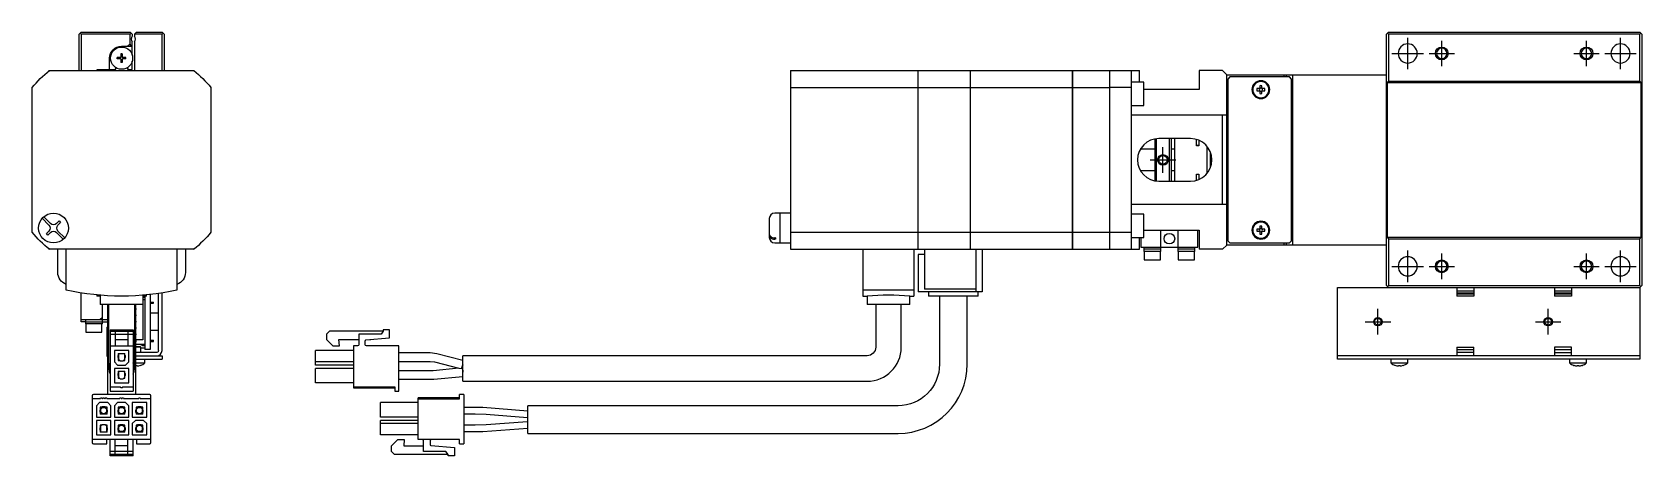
# Model space of a CAD drawing. Extents: x 0 to 768, y -8 to 238.
# Drawn here: x 390.1 to 768.2, y 76 to 175.5 of the extents above; entities that cross this region are included whole.
import ezdxf

# ---------------------------------------------------------------- set-up
doc = ezdxf.new("R2010")
doc.units = 0
doc.header["$LTSCALE"] = 0.5
doc.linetypes.add('CENTER', pattern=[50.8, 31.75, -6.35, 6.35, -6.35])
for name, color, linetype in [('MSM_CENTER', 1, 'CENTER'), ('MSM_CONTINUOUS', 7, 'CONTINUOUS'), ('MSM_NARROW', 5, 'CONTINUOUS')]:
    doc.layers.add(name, color=color, linetype=linetype)

msp = doc.modelspace()

# ---------------------------------------------------------------- linework, layer by layer
at = {"layer": 'MSM_CENTER'}
for p, q in [((713.25, 166.84), (713.25, 174.24)), ((763.25, 166.84), (763.25, 174.24)), ((709.55, 170.54), (716.95, 170.54)), ((718.25, 170.54), (724.25, 170.54)), ((721.25, 167.54), (721.25, 173.54)), ((752.25, 170.54), (758.25, 170.54)), ((755.25, 167.54), (755.25, 173.54)), ((759.55, 170.54), (766.95, 170.54)), ((655.75, 142.54), (655.75, 148.54)), ((652.75, 145.54), (658.75, 145.54)), ((713.25, 116.84), (713.25, 124.24)), ((721.25, 117.54), (721.25, 123.54)), ((755.25, 117.54), (755.25, 123.54)), ((763.25, 116.84), (763.25, 124.24)), ((709.55, 120.54), (716.95, 120.54)), ((718.25, 120.54), (724.25, 120.54)), ((752.25, 120.54), (758.25, 120.54)), ((759.55, 120.54), (766.95, 120.54)), ((706.25, 104.54), (706.25, 110.54)), ((746.25, 104.54), (746.25, 110.54)), ((703.25, 107.54), (709.25, 107.54)), ((743.25, 107.54), (749.25, 107.54))]:
    msp.add_line(p, q, dxfattribs=at)
at = {"layer": 'MSM_CONTINUOUS'}
for p, q in [((401.08, 175.04), (401.58, 175.54)), ((401.08, 166.54), (401.08, 175.04)), ((401.58, 175.04), (401.33, 175.29)), ((401.58, 175.54), (413.08, 175.54)), ((401.58, 175.04), (401.58, 166.54)), ((413.08, 175.04), (401.58, 175.04)), ((413.08, 175.54), (413.58, 175.04)), ((413.33, 175.29), (413.08, 175.04)), ((413.08, 172.74), (413.08, 175.04)), ((413.58, 175.04), (413.58, 174.6)), ((414.08, 175.04), (414.58, 175.54)), ((420.58, 175.04), (414.08, 175.04)), ((414.08, 175.04), (414.08, 174.6)), ((414.58, 175.54), (420.58, 175.54)), ((420.58, 175.54), (421.08, 175.04)), ((420.83, 175.29), (420.58, 175.04)), ((420.58, 166.54), (420.58, 175.04)), ((421.08, 175.04), (421.08, 166.54)), ((708.75, 175.54), (708.25, 175.04)), ((708.25, 116.04), (708.25, 175.04)), ((708.5, 175.29), (708.75, 175.04)), ((708.75, 175.54), (767.75, 175.54)), ((708.75, 175.04), (708.75, 164.04)), ((767.75, 175.04), (708.75, 175.04)), ((768.25, 175.04), (767.75, 175.54)), ((767.75, 175.04), (768, 175.29)), ((767.75, 164.04), (767.75, 175.04)), ((768.25, 175.04), (768.25, 116.04)), ((411.23, 170.44), (410.94, 170.44)), ((410.94, 170.44), (410.94, 169.64)), ((411.08, 172.24), (413.58, 172.24)), ((411.23, 170.44), (411.23, 169.64)), ((413.08, 172.74), (412.58, 172.24)), ((413.43, 172.24), (413.08, 172.74)), ((413.58, 170.15), (413.58, 173.28)), ((414.08, 173.28), (414.08, 166.54)), ((394.08, 166.54), (393.95, 166.41)), ((394.11, 166.54), (428.05, 166.54)), ((405.38, 166.74), (409.53, 166.74)), ((405.38, 166.54), (405.38, 166.74)), ((408.28, 166.74), (408.28, 169.44)), ((409.53, 166.74), (409.7, 167.03)), ((410.08, 169.29), (410.08, 169.58)), ((410.88, 169.58), (410.08, 169.58)), ((410.88, 169.29), (410.08, 169.29)), ((410.61, 169.58), (410.61, 169.29)), ((411.23, 169.91), (410.94, 169.91)), ((410.94, 169.23), (410.94, 168.44)), ((410.94, 168.97), (411.23, 168.97)), ((411.23, 168.44), (410.94, 168.44)), ((411.23, 169.23), (411.23, 168.44)), ((412.08, 169.58), (411.29, 169.58)), ((412.08, 169.29), (411.29, 169.29)), ((411.55, 169.58), (411.55, 169.29)), ((412.08, 169.29), (412.08, 169.58)), ((412.46, 167.03), (412.63, 166.74)), ((412.63, 166.74), (413.58, 166.74)), ((413.58, 166.74), (413.58, 168.72)), ((428.21, 166.41), (428.08, 166.54)), ((568.25, 166.54), (568.25, 124.54)), ((568.25, 166.54), (598.2, 166.54)), ((598.2, 124.54), (598.2, 166.54)), ((598.2, 166.49), (598.25, 166.49)), ((598.25, 166.54), (610.5, 166.54)), ((598.25, 124.54), (598.25, 166.54)), ((610.5, 124.54), (610.5, 166.54)), ((610.5, 166.49), (610.55, 166.49)), ((610.55, 166.54), (634.5, 166.54)), ((610.55, 124.54), (610.55, 166.54)), ((634.5, 124.54), (634.5, 166.54)), ((634.5, 166.49), (634.55, 166.49)), ((634.55, 124.54), (634.55, 166.54)), ((634.55, 166.54), (650.25, 166.54)), ((643.25, 124.54), (643.25, 166.54)), ((648.25, 166.54), (648.25, 124.54)), ((650.25, 163.79), (650.25, 166.54)), ((664.25, 166.54), (664.25, 162.04)), ((669.75, 166.54), (664.25, 166.54)), ((670.75, 165.54), (669.75, 166.54)), ((390.21, 162.67), (390.08, 162.54)), ((432.08, 162.54), (431.95, 162.67)), ((651.25, 163.79), (648.25, 163.79)), ((651.25, 158.29), (651.25, 163.79)), ((670.75, 125.54), (670.75, 165.54)), ((670.75, 165.54), (708.25, 165.54)), ((671.45, 165.04), (670.95, 164.54)), ((670.95, 164.54), (670.95, 126.54)), ((685.45, 165.04), (671.45, 165.04)), ((678.51, 162.96), (678.51, 162.28)), ((678.99, 162.28), (678.99, 162.96)), ((684.25, 165.04), (684.25, 165.54)), ((684.75, 165.04), (684.75, 165.54)), ((685.95, 164.54), (685.45, 165.04)), ((685.95, 126.54), (685.95, 164.54)), ((686.25, 125.54), (686.25, 165.54)), ((708.75, 164.04), (708.4, 163.69)), ((708.4, 163.69), (708.4, 127.39)), ((708.4, 163.69), (768.1, 163.69)), ((708.75, 164.04), (767.75, 164.04)), ((768.1, 163.69), (767.75, 164.04)), ((768.1, 127.39), (768.1, 163.69)), ((390.08, 128.57), (390.08, 162.51)), ((432.08, 162.51), (432.08, 128.57)), ((568.25, 162.51), (598.2, 162.51)), ((598.2, 162.25), (598.25, 162.25)), ((598.25, 162.51), (610.5, 162.51)), ((610.5, 162.25), (610.55, 162.25)), ((610.55, 162.51), (634.5, 162.51)), ((634.5, 162.25), (634.55, 162.25)), ((634.55, 162.51), (643.25, 162.51)), ((648.25, 162.54), (643.25, 162.54)), ((664.25, 162.04), (651.25, 162.04)), ((670.95, 160.04), (670.75, 160.04)), ((678.51, 162.28), (677.83, 162.28)), ((677.83, 161.8), (678.51, 161.8)), ((678.51, 161.8), (678.51, 161.12)), ((679.67, 162.28), (678.99, 162.28)), ((678.99, 161.12), (678.99, 161.8)), ((678.99, 161.8), (679.67, 161.8)), ((685.95, 160.04), (686.25, 160.04)), ((686.25, 159.29), (685.95, 159.29)), ((648.25, 158.29), (651.25, 158.29)), ((670.75, 156.04), (648.25, 156.04)), ((669.75, 135.04), (669.75, 156.04)), ((670.95, 155.54), (670.75, 155.54)), ((670.95, 153.04), (670.75, 153.04)), ((685.95, 153.79), (686.25, 153.79)), ((653.95, 148.04), (650.42, 148.04)), ((653.95, 140.6), (653.95, 150.47)), ((654.15, 150.5), (654.15, 140.57)), ((662.25, 150.54), (654.75, 150.54)), ((657.25, 140.54), (657.25, 150.54)), ((657.75, 140.54), (657.75, 150.54)), ((658.45, 148.04), (657.75, 148.04)), ((658.45, 150.54), (658.45, 140.54)), ((663.65, 148.87), (663.65, 150.34)), ((664.15, 148.89), (663.65, 148.89)), ((664.15, 148.87), (663.65, 148.87)), ((664.15, 150.16), (664.15, 148.87)), ((666.15, 142.41), (666.15, 148.67)), ((686.05, 150.54), (685.95, 150.54)), ((686.05, 140.54), (686.05, 150.54)), ((686.25, 150.34), (686.05, 150.54)), ((666.95, 143.83), (666.95, 147.24)), ((667.09, 146.79), (666.95, 146.79)), ((666.95, 144.29), (667.09, 144.29)), ((650.42, 143.04), (653.95, 143.04)), ((654.75, 140.54), (662.25, 140.54)), ((657.75, 143.04), (658.45, 143.04)), ((663.65, 142.2), (664.15, 142.2)), ((663.65, 140.74), (663.65, 142.2)), ((663.65, 142.19), (664.15, 142.19)), ((664.15, 142.2), (664.15, 140.91)), ((685.95, 140.54), (686.05, 140.54)), ((686.05, 140.54), (686.25, 140.74)), ((670.75, 138.04), (670.95, 138.04)), ((686.25, 137.29), (685.95, 137.29)), ((565.7, 133.04), (564.55, 133.04)), ((565.7, 133.04), (565.7, 126.04)), ((565.75, 132.99), (565.7, 132.99)), ((568.25, 133.04), (565.75, 133.04)), ((565.75, 133.04), (565.75, 126.04)), ((670.75, 135.04), (648.25, 135.04)), ((651.25, 132.79), (648.25, 132.79)), ((651.25, 127.29), (651.25, 132.79)), ((670.75, 135.54), (670.95, 135.54)), ((394.02, 130.24), (392.43, 131.83)), ((392.79, 132.18), (394.37, 130.6)), ((393.42, 128.23), (394.02, 128.83)), ((395.79, 130.6), (396.39, 131.2)), ((396.74, 130.85), (396.14, 130.24)), ((396.14, 128.83), (397.73, 127.25)), ((396.39, 131.2), (396.74, 130.85)), ((563.25, 131.74), (563.25, 127.34)), ((598.2, 128.82), (598.25, 128.82)), ((610.5, 128.82), (610.55, 128.82)), ((634.5, 128.82), (634.55, 128.82)), ((651.25, 129.04), (664.25, 129.04)), ((655.25, 124.04), (655.25, 129.04)), ((659.25, 129.04), (659.25, 124.04)), ((663.95, 125.04), (663.95, 129.04)), ((664.25, 129.04), (664.25, 124.54)), ((670.75, 131.04), (670.95, 131.04)), ((678.51, 129.28), (677.83, 129.28)), ((677.83, 128.8), (678.51, 128.8)), ((678.51, 129.96), (678.51, 129.28)), ((678.51, 128.8), (678.51, 128.12)), ((678.99, 129.28), (678.99, 129.96)), ((679.67, 129.28), (678.99, 129.28)), ((678.99, 128.12), (678.99, 128.8)), ((678.99, 128.8), (679.67, 128.8)), ((685.95, 131.79), (686.25, 131.79)), ((686.25, 131.04), (685.95, 131.04)), ((390.08, 128.54), (390.21, 128.41)), ((393.77, 127.88), (393.42, 128.23)), ((394.37, 128.48), (393.77, 127.88)), ((397.37, 126.89), (395.79, 128.48)), ((431.95, 128.41), (432.08, 128.54)), ((564.75, 127.25), (564.55, 127.25)), ((564.75, 126.89), (564.55, 126.89)), ((564.55, 126.04), (565.7, 126.04)), ((564.75, 127.25), (564.75, 126.89)), ((565.7, 126.09), (565.75, 126.09)), ((565.75, 126.04), (568.25, 126.04)), ((568.25, 128.57), (598.2, 128.57)), ((598.25, 128.57), (610.5, 128.57)), ((610.55, 128.57), (634.5, 128.57)), ((634.55, 128.57), (643.25, 128.57)), ((643.25, 128.54), (648.25, 128.54)), ((648.25, 127.29), (651.25, 127.29)), ((650.25, 124.54), (650.25, 127.29)), ((650.55, 127.29), (650.55, 125.04)), ((650.55, 125.04), (663.95, 125.04)), ((651.25, 125.04), (651.25, 124.04)), ((663.25, 124.04), (663.25, 125.04)), ((669.75, 124.54), (670.75, 125.54)), ((708.25, 125.54), (670.75, 125.54)), ((670.95, 126.54), (671.45, 126.04)), ((671.45, 126.04), (685.45, 126.04)), ((684.25, 125.54), (684.25, 126.04)), ((684.75, 125.54), (684.75, 126.04)), ((685.45, 126.04), (685.95, 126.54)), ((708.4, 127.39), (708.75, 127.04)), ((708.4, 127.39), (768.1, 127.39)), ((708.75, 127.04), (708.75, 116.04)), ((708.75, 127.04), (767.75, 127.04)), ((767.75, 127.04), (768.1, 127.39)), ((767.75, 116.04), (767.75, 127.04)), ((393.95, 124.67), (394.08, 124.54)), ((428.05, 124.54), (394.11, 124.54)), ((396.08, 119.12), (396.08, 124.54)), ((398.08, 114.97), (398.08, 124.54)), ((424.08, 124.54), (424.08, 114.97)), ((426.08, 124.54), (426.08, 119.12)), ((428.08, 124.54), (428.21, 124.67)), ((568.25, 124.54), (598.2, 124.54)), ((585.25, 124.54), (585.25, 113.54)), ((597.25, 124.54), (597.25, 113.54)), ((598.2, 124.59), (598.25, 124.59)), ((598.25, 124.54), (634.5, 124.54)), ((599.75, 123.34), (598.25, 123.34)), ((598.25, 123.34), (598.25, 114.54)), ((599.75, 124.54), (599.75, 115.14)), ((610.5, 124.59), (610.55, 124.59)), ((611.75, 124.54), (611.75, 114.54)), ((613.25, 124.54), (613.25, 114.54)), ((634.5, 124.59), (634.55, 124.59)), ((634.55, 124.54), (650.25, 124.54)), ((655.25, 124.54), (651.25, 124.54)), ((655.25, 124.04), (651.25, 124.04)), ((651.35, 124.04), (651.35, 122.04)), ((651.35, 122.04), (655.15, 122.04)), ((655.15, 122.04), (655.15, 124.04)), ((663.25, 124.54), (659.25, 124.54)), ((663.25, 124.04), (659.25, 124.04)), ((659.35, 124.04), (659.35, 122.04)), ((659.35, 122.04), (663.15, 122.04)), ((663.15, 122.04), (663.15, 124.04)), ((669.75, 124.54), (664.25, 124.54)), ((401.58, 107.54), (401.58, 114.3)), ((405.26, 113.83), (405.26, 113.54)), ((406.08, 113.54), (405.26, 113.54)), ((406.08, 113.75), (406.08, 111.54)), ((416.08, 113.75), (416.08, 103.29)), ((416.9, 113.54), (416.08, 113.54)), ((416.58, 113.54), (416.58, 101.04)), ((416.9, 113.54), (416.9, 113.83)), ((417.78, 113.92), (417.78, 101.04)), ((419.78, 100.74), (419.78, 114.18)), ((420.58, 100.74), (420.58, 114.3)), ((597.25, 114.97), (585.25, 114.97)), ((585.25, 113.54), (586.25, 113.54)), ((586.25, 113.54), (586.25, 111.54)), ((596.25, 113.54), (597.25, 113.54)), ((596.25, 111.54), (596.25, 113.54)), ((613.25, 114.54), (598.25, 114.54)), ((611.75, 115.14), (599.75, 115.14)), ((600.68, 114.54), (600.68, 113.54)), ((612.32, 113.54), (600.68, 113.54)), ((603.25, 113.54), (603.25, 97.54)), ((609.75, 97.54), (609.75, 113.54)), ((612.32, 113.54), (612.32, 114.54)), ((696.75, 98.74), (696.75, 115.54)), ((696.75, 115.54), (767.75, 115.54)), ((708.25, 116.04), (708.75, 115.54)), ((708.75, 116.04), (708.5, 115.79)), ((708.75, 116.04), (767.75, 116.04)), ((724.75, 115.54), (724.75, 113.54)), ((725.69, 114.74), (724.75, 114.74)), ((728.75, 114.24), (724.75, 114.24)), ((728.75, 114.04), (724.75, 114.04)), ((728.75, 113.54), (724.75, 113.54)), ((727.8, 114.74), (725.69, 114.74)), ((728.75, 114.74), (727.8, 114.74)), ((728.75, 115.54), (728.75, 113.54)), ((747.75, 115.54), (747.75, 113.54)), ((748.69, 114.74), (747.75, 114.74)), ((751.75, 114.24), (747.75, 114.24)), ((751.75, 114.04), (747.75, 114.04)), ((751.75, 113.54), (747.75, 113.54)), ((750.8, 114.74), (748.69, 114.74)), ((751.75, 114.74), (750.8, 114.74)), ((751.75, 115.54), (751.75, 113.54)), ((768, 115.79), (767.75, 116.04)), ((767.75, 115.54), (768.25, 116.04)), ((767.75, 115.54), (767.75, 98.74)), ((416.08, 111.54), (406.08, 111.54)), ((406.58, 107.04), (406.58, 111.54)), ((407.83, 90.44), (407.83, 111.54)), ((408.08, 96.54), (408.08, 111.54)), ((414.08, 111.54), (414.08, 96.54)), ((414.33, 111.54), (414.33, 90.44)), ((416.58, 113.24), (416.08, 113.24)), ((416.08, 112.79), (416.58, 112.79)), ((417.78, 112.16), (418.58, 112.16)), ((417.78, 111.91), (418.58, 111.91)), ((418.58, 111.91), (418.58, 112.16)), ((596.25, 111.54), (586.25, 111.54)), ((588.25, 111.54), (588.25, 101.54)), ((594.25, 101.54), (594.25, 111.54)), ((401.58, 108.04), (407.83, 108.04)), ((402.58, 107.54), (401.58, 107.54)), ((402.58, 108.04), (402.58, 107.04)), ((402.58, 107.54), (407.83, 107.54)), ((406.58, 107.04), (402.58, 107.04)), ((402.68, 107.04), (402.68, 105.04)), ((406.58, 108.54), (406.08, 108.04)), ((406.48, 105.04), (406.48, 107.04)), ((407.58, 106.24), (407.83, 106.24)), ((407.58, 106.24), (407.58, 99.94)), ((419.78, 109.54), (417.78, 109.54)), ((402.68, 105.04), (406.48, 105.04)), ((408.38, 105.64), (413.78, 105.64)), ((408.38, 105.64), (408.38, 91.24)), ((408.38, 105.34), (413.78, 105.34)), ((408.38, 104.64), (413.78, 104.64)), ((409.58, 105.34), (409.58, 101.84)), ((409.58, 103.34), (412.58, 103.34)), ((412.58, 105.34), (412.58, 101.84)), ((413.78, 105.64), (413.78, 91.24)), ((414.43, 102.79), (414.33, 102.79)), ((414.33, 102.29), (416.58, 102.29)), ((416.08, 103.29), (414.43, 103.29)), ((414.43, 103.29), (414.43, 102.79)), ((415.78, 102.06), (415.78, 102.29)), ((417.78, 105.54), (419.78, 105.54)), ((417.78, 103.16), (418.58, 103.16)), ((417.78, 102.91), (418.58, 102.91)), ((418.58, 102.91), (418.58, 103.16)), ((459.95, 105.34), (459.25, 104.64)), ((459.25, 104.64), (459.25, 103.34)), ((459.25, 103.34), (460.75, 101.84)), ((459.25, 103.34), (460.75, 101.84)), ((472.55, 105.34), (459.95, 105.34)), ((462.12, 103.34), (466.8, 103.34)), ((462.25, 101.84), (462.12, 103.34)), ((462.12, 103.34), (466.8, 103.34)), ((466.8, 104.64), (466.8, 102.14)), ((472.05, 104.64), (466.8, 104.64)), ((468.3, 102.14), (468.3, 103.04)), ((468.48, 103.24), (474.05, 103.72)), ((468.48, 103.24), (474.05, 103.72)), ((468.48, 103.24), (469.63, 103.34)), ((468.48, 103.24), (469.63, 103.34)), ((469.63, 103.34), (469.63, 103.34)), ((472.55, 105.34), (472.05, 104.64)), ((472.55, 105.64), (472.55, 105.34)), ((474.05, 105.64), (472.55, 105.64)), ((474.05, 103.72), (474.05, 105.64)), ((408.38, 101.84), (413.78, 101.84)), ((412.78, 100.74), (409.38, 100.74)), ((409.38, 100.74), (409.38, 98.09)), ((410.33, 99.59), (410.18, 99.59)), ((410.18, 99.59), (410.18, 99.09)), ((410.18, 99.09), (410.33, 99.09)), ((410.28, 100.09), (410.28, 99.59)), ((410.28, 100.09), (411.88, 100.09)), ((410.28, 99.09), (410.28, 98.44)), ((410.28, 98.44), (410.61, 98.44)), ((410.33, 100.09), (410.33, 98.71)), ((410.33, 98.71), (410.71, 98.34)), ((410.71, 98.34), (411.46, 98.34)), ((411.46, 98.34), (411.83, 98.71)), ((411.56, 98.44), (411.88, 98.44)), ((411.83, 98.71), (411.83, 100.09)), ((411.83, 99.59), (411.98, 99.59)), ((411.83, 99.09), (411.98, 99.09)), ((411.88, 99.59), (411.88, 100.09)), ((411.88, 98.44), (411.88, 99.09)), ((411.98, 99.09), (411.98, 99.59)), ((412.78, 98.09), (412.78, 100.74)), ((414.33, 101.74), (415.38, 101.74)), ((415.58, 101.54), (414.33, 101.54)), ((419.38, 100.34), (414.33, 100.34)), ((414.33, 99.54), (420.58, 99.54)), ((414.33, 98.74), (420.58, 98.74)), ((415.58, 101.54), (415.38, 101.74)), ((415.58, 100.34), (415.58, 101.54)), ((416.58, 101.29), (415.58, 101.29)), ((416.58, 102.06), (415.78, 102.06)), ((416.03, 101.83), (416.03, 102.06)), ((416.58, 101.83), (416.03, 101.83)), ((417.78, 101.04), (416.58, 101.04)), ((416.58, 97.84), (416.58, 98.74)), ((420.58, 99.54), (420.58, 98.74)), ((456.65, 97.34), (456.65, 100.74)), ((465.55, 100.74), (456.65, 100.74)), ((460.75, 101.84), (462.25, 101.84)), ((460.75, 101.84), (462.25, 101.84)), ((466.5, 101.84), (465.55, 101.84)), ((465.55, 101.84), (465.55, 92.24)), ((476.25, 101.84), (468.6, 101.84)), ((476.25, 91.24), (476.25, 101.84)), ((483.61, 100.21), (476.25, 100.21)), ((485.12, 100.02), (483.61, 100.21)), ((491.25, 98.42), (485.12, 100.02)), ((491.25, 93.54), (491.25, 99.54)), ((586.25, 99.54), (491.25, 99.54)), ((767.75, 99.54), (696.75, 99.54)), ((767.75, 98.74), (696.75, 98.74)), ((709.25, 98.74), (709.25, 97.84)), ((713.25, 97.84), (713.25, 98.74)), ((724.75, 101.54), (728.75, 101.54)), ((724.75, 101.54), (724.75, 99.54)), ((724.75, 101.04), (728.75, 101.04)), ((728.75, 100.34), (724.75, 100.34)), ((728.75, 99.54), (728.75, 101.54)), ((751.75, 101.54), (747.75, 101.54)), ((747.75, 101.54), (747.75, 99.54)), ((747.75, 101.04), (751.75, 101.04)), ((747.75, 100.34), (751.75, 100.34)), ((751.25, 98.74), (751.25, 97.84)), ((751.75, 99.54), (751.75, 101.54)), ((755.25, 97.84), (755.25, 98.74)), ((409.38, 98.09), (410.13, 97.34)), ((409.38, 96.54), (409.38, 93.14)), ((412.78, 96.54), (409.38, 96.54)), ((410.13, 97.34), (412.03, 97.34)), ((410.33, 95.39), (410.18, 95.39)), ((410.18, 95.39), (410.18, 94.89)), ((410.18, 94.89), (410.33, 94.89)), ((410.28, 95.89), (411.88, 95.89)), ((410.28, 95.89), (410.28, 95.39)), ((410.28, 94.89), (410.28, 94.24)), ((410.33, 95.89), (410.33, 94.51)), ((411.83, 94.51), (411.83, 95.89)), ((411.83, 95.39), (411.98, 95.39)), ((411.83, 94.89), (411.98, 94.89)), ((411.88, 95.39), (411.88, 95.89)), ((411.88, 94.24), (411.88, 94.89)), ((411.98, 94.89), (411.98, 95.39)), ((412.03, 97.34), (412.78, 98.09)), ((412.78, 93.14), (412.78, 96.54)), ((414.33, 97.84), (416.58, 97.84)), ((414.38, 97.28), (414.78, 97.28)), ((414.38, 97.15), (414.38, 97.28)), ((414.78, 97.28), (414.78, 97.15)), ((415.51, 97.28), (415.53, 97.28)), ((465.55, 98.09), (456.65, 98.09)), ((465.55, 97.34), (456.65, 97.34)), ((465.55, 97.34), (456.65, 97.34)), ((456.65, 93.14), (456.65, 96.54)), ((465.55, 96.54), (456.65, 96.54)), ((476.25, 98.21), (483.61, 98.21)), ((484.15, 96.01), (476.25, 96.01)), ((483.61, 98.21), (484.62, 98.08)), ((484.25, 96.02), (484.15, 96.01)), ((490.3, 96.6), (484.25, 96.02)), ((484.44, 94.03), (491.25, 94.68)), ((484.62, 98.08), (490.3, 96.6)), ((490.3, 96.6), (491.03, 96.54)), ((491.25, 97.39), (491.03, 96.54)), ((491.06, 96.67), (491.03, 96.54)), ((491.03, 96.54), (491.06, 96.67)), ((491.06, 96.67), (491.25, 97.39)), ((491.15, 96.68), (491.06, 96.67)), ((491.15, 96.68), (491.25, 95.69)), ((709.25, 97.84), (713.25, 97.84)), ((710.3, 97.28), (710.32, 97.28)), ((711.05, 97.28), (711.45, 97.28)), ((711.05, 97.15), (711.05, 97.28)), ((711.45, 97.28), (711.45, 97.15)), ((712.18, 97.28), (712.2, 97.28)), ((751.25, 97.84), (755.25, 97.84)), ((752.3, 97.28), (752.32, 97.28)), ((753.05, 97.28), (753.45, 97.28)), ((753.05, 97.15), (753.05, 97.28)), ((753.45, 97.28), (753.45, 97.15)), ((754.18, 97.28), (754.2, 97.28)), ((408.38, 92.24), (410.83, 92.24)), ((408.38, 91.24), (413.78, 91.24)), ((409.38, 93.14), (412.78, 93.14)), ((410.28, 94.24), (410.61, 94.24)), ((410.33, 94.51), (410.71, 94.14)), ((410.71, 94.14), (411.46, 94.14)), ((411.33, 92.24), (413.78, 92.24)), ((411.46, 94.14), (411.83, 94.51)), ((411.56, 94.24), (411.88, 94.24)), ((465.55, 93.14), (456.65, 93.14)), ((465.55, 93.14), (456.65, 93.14)), ((465.55, 92.24), (475.25, 92.24)), ((465.55, 92.24), (475.25, 92.24)), ((465.55, 92.24), (465.55, 91.99)), ((465.55, 91.99), (475.25, 91.99)), ((475.25, 92.24), (475.25, 91.24)), ((475.25, 91.24), (476.25, 91.24)), ((475.25, 91.24), (476.25, 91.24)), ((476.25, 94.01), (484.15, 94.01)), ((484.15, 94.01), (484.44, 94.03)), ((491.25, 93.54), (586.25, 93.54)), ((404.18, 90.14), (404.18, 79.14)), ((406.08, 89.44), (404.18, 89.44)), ((417.68, 90.44), (404.48, 90.44)), ((405.93, 88.54), (405.18, 87.79)), ((405.18, 87.79), (405.18, 85.14)), ((407.83, 88.54), (405.93, 88.54)), ((406.08, 87.44), (406.08, 86.79)), ((406.41, 87.44), (406.08, 87.44)), ((406.51, 87.54), (406.13, 87.16)), ((406.13, 87.16), (406.13, 85.79)), ((407.26, 87.54), (406.51, 87.54)), ((406.63, 89.44), (406.58, 89.44)), ((407.09, 87.38), (407.55, 87.25)), ((407.18, 89.44), (407.13, 89.44)), ((407.63, 87.16), (407.26, 87.54)), ((407.68, 87.44), (407.36, 87.44)), ((407.63, 85.79), (407.63, 87.16)), ((410.56, 89.44), (407.68, 89.44)), ((407.68, 86.79), (407.68, 87.44)), ((408.58, 87.79), (407.83, 88.54)), ((408.58, 85.14), (408.58, 87.79)), ((410.13, 88.54), (409.38, 87.79)), ((409.38, 87.79), (409.38, 85.14)), ((412.03, 88.54), (410.13, 88.54)), ((410.61, 87.44), (410.28, 87.44)), ((410.28, 87.44), (410.28, 86.79)), ((410.71, 87.54), (410.33, 87.16)), ((410.33, 87.16), (410.33, 85.79)), ((411.46, 87.54), (410.71, 87.54)), ((411.11, 89.44), (411.06, 89.44)), ((411.83, 87.16), (411.46, 87.54)), ((411.88, 87.44), (411.56, 87.44)), ((415.03, 89.44), (411.61, 89.44)), ((411.83, 85.79), (411.83, 87.16)), ((411.88, 86.79), (411.88, 87.44)), ((412.78, 87.79), (412.03, 88.54)), ((412.78, 85.14), (412.78, 87.79)), ((413.58, 88.54), (413.58, 85.14)), ((416.98, 88.54), (413.58, 88.54)), ((414.81, 87.44), (414.48, 87.44)), ((414.48, 87.44), (414.48, 86.79)), ((414.91, 87.54), (414.53, 87.16)), ((414.53, 87.16), (414.53, 85.79)), ((415.07, 87.38), (414.62, 87.25)), ((415.66, 87.54), (414.91, 87.54)), ((417.98, 89.44), (415.53, 89.44)), ((416.03, 87.16), (415.66, 87.54)), ((416.08, 87.44), (415.76, 87.44)), ((416.03, 85.79), (416.03, 87.16)), ((416.08, 86.79), (416.08, 87.44)), ((416.98, 85.14), (416.98, 88.54)), ((417.98, 79.14), (417.98, 90.14)), ((471.9, 85.14), (471.9, 88.54)), ((480.8, 88.54), (471.9, 88.54)), ((480.8, 79.84), (480.8, 89.69)), ((490.5, 89.69), (480.8, 89.69)), ((480.8, 89.44), (490.5, 89.44)), ((490.5, 89.44), (490.5, 90.44)), ((491.5, 90.44), (490.5, 90.44)), ((491.5, 90.44), (491.5, 78.84)), ((495.1, 87.41), (491.5, 87.41)), ((506.5, 86.54), (495.95, 87.38)), ((506.5, 81.29), (506.5, 87.79)), ((593.5, 87.79), (506.5, 87.79)), ((405.18, 85.14), (408.58, 85.14)), ((405.18, 84.34), (405.18, 80.94)), ((408.58, 84.34), (405.18, 84.34)), ((406.13, 86.79), (405.98, 86.79)), ((405.98, 86.79), (405.98, 86.29)), ((405.98, 86.29), (406.13, 86.29)), ((406.08, 86.29), (406.08, 85.79)), ((407.68, 85.79), (406.08, 85.79)), ((406.08, 83.24), (406.08, 82.59)), ((406.41, 83.24), (406.08, 83.24)), ((406.51, 83.34), (406.13, 82.96)), ((407.26, 83.34), (406.51, 83.34)), ((407.19, 85.79), (406.67, 85.94)), ((407.63, 82.96), (407.26, 83.34)), ((407.68, 83.24), (407.36, 83.24)), ((407.78, 86.79), (407.63, 86.79)), ((407.78, 86.29), (407.63, 86.29)), ((407.68, 85.79), (407.68, 86.29)), ((407.68, 82.59), (407.68, 83.24)), ((407.78, 86.29), (407.78, 86.79)), ((408.58, 80.94), (408.58, 84.34)), ((409.38, 85.14), (412.78, 85.14)), ((409.38, 84.34), (409.38, 80.94)), ((412.78, 84.34), (409.38, 84.34)), ((410.33, 86.79), (410.18, 86.79)), ((410.18, 86.79), (410.18, 86.29)), ((410.18, 86.29), (410.33, 86.29)), ((410.28, 86.29), (410.28, 85.79)), ((411.88, 85.79), (410.28, 85.79)), ((410.28, 83.24), (410.28, 82.59)), ((410.61, 83.24), (410.28, 83.24)), ((410.33, 85.79), (410.33, 85.87)), ((410.71, 83.34), (410.33, 82.96)), ((411.46, 83.34), (410.71, 83.34)), ((411.56, 83.24), (411.46, 83.34)), ((411.88, 83.24), (411.56, 83.24)), ((411.83, 82.96), (411.56, 83.24)), ((411.98, 86.79), (411.83, 86.79)), ((411.98, 86.29), (411.83, 86.29)), ((411.83, 85.79), (411.83, 85.87)), ((411.88, 85.79), (411.88, 86.29)), ((411.88, 82.59), (411.88, 83.24)), ((411.98, 86.29), (411.98, 86.79)), ((412.78, 80.94), (412.78, 84.34)), ((413.58, 85.14), (416.98, 85.14)), ((414.33, 84.34), (413.58, 83.59)), ((413.58, 83.59), (413.58, 80.94)), ((416.23, 84.34), (414.33, 84.34)), ((414.38, 86.79), (414.38, 86.29)), ((414.53, 86.79), (414.38, 86.79)), ((414.38, 86.29), (414.53, 86.29)), ((414.48, 86.29), (414.48, 85.79)), ((416.08, 85.79), (414.48, 85.79)), ((414.81, 83.24), (414.48, 83.24)), ((414.48, 83.24), (414.48, 82.59)), ((414.91, 83.34), (414.53, 82.96)), ((415.66, 83.34), (414.91, 83.34)), ((415.48, 83.18), (414.94, 83.34)), ((414.97, 85.79), (415.49, 85.94)), ((415.76, 83.24), (415.66, 83.34)), ((416.08, 83.24), (415.76, 83.24)), ((416.03, 82.96), (415.76, 83.24)), ((416.18, 86.79), (416.03, 86.79)), ((416.18, 86.29), (416.03, 86.29)), ((416.08, 85.79), (416.08, 86.29)), ((416.08, 82.59), (416.08, 83.24)), ((416.18, 86.29), (416.18, 86.79)), ((416.98, 83.59), (416.23, 84.34)), ((416.98, 80.94), (416.98, 83.59)), ((480.8, 85.14), (471.9, 85.14)), ((480.8, 84.34), (471.9, 84.34)), ((471.9, 80.94), (471.9, 84.34)), ((480.8, 83.59), (471.9, 83.59)), ((491.5, 85.91), (494.13, 85.91)), ((494.13, 83.21), (491.5, 83.21)), ((494.13, 85.91), (496.76, 85.81)), ((496.76, 83.31), (494.13, 83.21)), ((496.76, 85.81), (506.44, 85.04)), ((506.44, 84.04), (496.76, 83.31)), ((417.98, 79.84), (404.18, 79.84)), ((405.18, 80.94), (408.58, 80.94)), ((406.13, 82.59), (405.98, 82.59)), ((405.98, 82.59), (405.98, 82.09)), ((405.98, 82.09), (406.13, 82.09)), ((406.08, 82.09), (406.08, 81.59)), ((407.68, 81.59), (406.08, 81.59)), ((406.13, 82.96), (406.13, 81.59)), ((407.58, 78.84), (407.58, 79.84)), ((407.63, 81.59), (407.63, 82.96)), ((407.78, 82.59), (407.63, 82.59)), ((407.78, 82.09), (407.63, 82.09)), ((407.68, 81.59), (407.68, 82.09)), ((407.78, 82.09), (407.78, 82.59)), ((408.38, 76.04), (408.38, 79.84)), ((409.38, 80.94), (412.78, 80.94)), ((409.58, 76.34), (409.58, 79.84)), ((410.33, 82.59), (410.18, 82.59)), ((410.18, 82.59), (410.18, 82.09)), ((410.18, 82.09), (410.33, 82.09)), ((410.28, 82.09), (410.28, 81.59)), ((411.88, 81.59), (410.28, 81.59)), ((410.33, 82.96), (410.33, 81.59)), ((411.83, 81.59), (411.83, 82.96)), ((411.98, 82.59), (411.83, 82.59)), ((411.98, 82.09), (411.83, 82.09)), ((411.88, 81.59), (411.88, 82.09)), ((411.98, 82.09), (411.98, 82.59)), ((412.58, 76.34), (412.58, 79.84)), ((413.58, 80.94), (416.98, 80.94)), ((413.78, 76.04), (413.78, 79.84)), ((414.53, 82.59), (414.38, 82.59)), ((414.38, 82.59), (414.38, 82.09)), ((414.38, 82.09), (414.53, 82.09)), ((414.48, 82.09), (414.48, 81.59)), ((416.08, 81.59), (414.48, 81.59)), ((414.53, 82.96), (414.53, 81.59)), ((414.53, 81.89), (415.08, 81.74)), ((414.58, 79.84), (414.58, 78.84)), ((416.03, 81.59), (416.03, 82.96)), ((416.18, 82.59), (416.03, 82.59)), ((416.18, 82.09), (416.03, 82.09)), ((416.08, 81.59), (416.08, 82.09)), ((416.18, 82.09), (416.18, 82.59)), ((480.8, 80.94), (471.9, 80.94)), ((474.5, 78.34), (476, 79.84)), ((476, 79.84), (477.5, 79.84)), ((477.5, 79.84), (477.37, 78.34)), ((490.5, 79.84), (480.8, 79.84)), ((482.05, 77.04), (482.05, 79.54)), ((483.55, 79.54), (483.55, 78.64)), ((490.5, 78.84), (490.5, 79.84)), ((491.5, 81.71), (495.12, 81.71)), ((495.93, 81.74), (506.5, 82.54)), ((506.5, 81.29), (593.5, 81.29)), ((404.48, 78.84), (407.58, 78.84)), ((413.78, 77.04), (408.38, 77.04)), ((413.78, 76.34), (408.38, 76.34)), ((413.78, 76.04), (408.38, 76.04)), ((412.58, 78.34), (409.58, 78.34)), ((414.58, 78.84), (417.68, 78.84)), ((474.5, 77.04), (474.5, 78.34)), ((475.2, 76.34), (474.5, 77.04)), ((487.8, 76.34), (475.2, 76.34)), ((477.37, 78.34), (482.05, 78.34)), ((487.3, 77.04), (482.05, 77.04)), ((483.73, 78.44), (489.3, 77.95)), ((487.8, 76.34), (487.3, 77.04)), ((487.8, 76.04), (487.8, 76.34)), ((489.3, 76.04), (487.8, 76.04)), ((489.3, 77.95), (489.3, 76.04)), ((490.5, 78.84), (491.5, 78.84))]:
    msp.add_line(p, q, dxfattribs=at)
for centre, radius in [((411.08, 169.44), 2.6), ((655.75, 145.54), 1.01), ((395.08, 129.54), 3.5), ((657.25, 127.04), 1.25), ((706.25, 107.54), 0.783), ((746.25, 107.54), 0.783), ((406.88, 86.66), 0.75), ((411.08, 86.66), 0.75), ((415.28, 86.66), 0.75), ((411.08, 82.46), 0.75), ((415.28, 82.46), 0.75)]:
    msp.add_circle(centre, radius, dxfattribs=at)
at = {"layer": 'MSM_CONTINUOUS', "extrusion": (0, 0, -1)}
for centre, radius in [((-713.25, 170.54), 2.25), ((-721.25, 170.54), 1.23), ((-755.25, 170.54), 1.23), ((-763.25, 170.54), 2.25), ((-678.75, 162.04), 2.1), ((-678.75, 162.04), 1.9), ((-678.75, 129.04), 2.1), ((-678.75, 129.04), 1.9), ((-713.25, 120.54), 2.25), ((-721.25, 120.54), 1.23), ((-755.25, 120.54), 1.23), ((-763.25, 120.54), 2.25)]:
    msp.add_circle(centre, radius, dxfattribs=at)
at = {"layer": 'MSM_CONTINUOUS'}
for centre, radius, start, end in [((414.33, 173.94), 1, 138.5904, 221.4096), ((413.33, 173.94), 1, 318.5904, 41.4096), ((411.08, 166.24), 1.59, 143.8027, 169.1069), ((411.08, 166.24), 1.59, 10.8931, 36.1973), ((678.75, 162.04), 0.95, 75.3667, 104.6333), ((678.75, 162.04), 0.95, 165.3667, 194.6333), ((678.75, 162.04), 0.365, 138.8496, 221.1504), ((678.75, 162.04), 0.365, 48.8496, 131.1504), ((678.75, 162.04), 0.365, 228.8496, 311.1504), ((678.75, 162.04), 0.95, 255.3667, 284.6333), ((678.75, 162.04), 0.365, 318.8496, 41.1504), ((678.75, 162.04), 0.95, 345.3667, 14.6333), ((654.75, 145.54), 5, 90, 270), ((662.25, 145.54), 5, 270, 90), ((564.55, 131.74), 1.3, 90, 180), ((678.75, 129.04), 0.95, 165.3667, 194.6333), ((678.75, 129.04), 0.365, 138.8496, 221.1504), ((678.75, 129.04), 0.95, 75.3667, 104.6333), ((678.75, 129.04), 0.365, 48.8496, 131.1504), ((678.75, 129.04), 0.365, 228.8496, 311.1504), ((678.75, 129.04), 0.365, 318.8496, 41.1504), ((678.75, 129.04), 0.95, 345.3667, 14.6333), ((564, 128.19), 0.754, 185.8166, 221.8939), ((564, 127.84), 0.751, 181.7681, 218.8955), ((564.55, 127.34), 1.3, 180, 270), ((564.47, 128.3), 1.41, 221.3743, 272.8178), ((564.46, 128.63), 1.39, 222.8199, 273.04), ((678.75, 129.04), 0.95, 255.3667, 284.6333), ((591.25, 53.75), 60, 85.2198, 94.7802), ((468.5, 103.04), 0.2, 95, 180), ((468.5, 103.04), 0.2, 95, 180), ((408.78, 99.94), 1.2, 180, 217.6585), ((419.38, 100.74), 1.2, 270, 0), ((586.25, 101.54), 8, 270, 0), ((411.08, 96.54), 3, 154.1588, 205.8426), ((411.08, 96.54), 3, 334.1588, 25.8426), ((414.58, 100.34), 3.19, 265.5104, 266.4096), ((414.58, 100.34), 3.19, 273.5904, 286.9053), ((414.58, 100.34), 3.2, 287.27, 308.6822), ((593.5, 97.54), 16.25, 270, 0), ((711.25, 100.34), 3.2, 231.3178, 252.73), ((711.25, 100.34), 3.19, 253.0947, 266.4096), ((711.25, 100.34), 3.19, 273.5904, 286.9053), ((711.25, 100.34), 3.2, 287.27, 308.6822), ((753.25, 100.34), 3.2, 231.3178, 252.73), ((753.25, 100.34), 3.19, 253.0947, 266.4096), ((753.25, 100.34), 3.19, 273.5904, 286.9053), ((753.25, 100.34), 3.2, 287.27, 308.6822), ((404.48, 90.14), 0.3, 90, 180), ((417.68, 90.14), 0.3, 0, 90), ((495.1, 76.66), 10.75, 85.452, 90), ((506.44, 85.12), 0.0796, 271.2672, 320.2917), ((506.44, 83.96), 0.0744, 40.8396, 89.8789), ((481.75, 79.54), 0.3, 0, 90), ((483.85, 79.54), 0.3, 90, 180), ((495.12, 92.46), 10.75, 270, 274.2892), ((404.48, 79.14), 0.3, 180, 270), ((417.68, 79.14), 0.3, 270, 0), ((483.75, 78.64), 0.2, 180, 265)]:
    msp.add_arc(centre, radius, start, end, dxfattribs=at)
at = {"layer": 'MSM_CONTINUOUS', "extrusion": (0, 0, -1)}
for centre, radius, start, end in [((-411.08, 169.44), 2.8, 0, 90), ((-411.08, 145.54), 27, 38.9424, 51.0576), ((-411.2, 166.12), 1.75, 31.3783, 37.006), ((-410.88, 169.64), 0.06, 180, 270), ((-410.88, 169.23), 0.06, 90, 180), ((-411.29, 169.64), 0.06, 270, 0), ((-411.29, 169.23), 0.06, 0, 90), ((-410.97, 166.12), 1.75, 142.994, 148.6217), ((-411.08, 145.54), 27, 128.9424, 141.0576), ((-393.31, 129.54), 1, 135, 225), ((-395.08, 131.31), 1, 225, 315), ((-395.08, 127.77), 1, 45, 135), ((-396.85, 129.54), 1, 315, 45), ((-411.08, 145.54), 27, 308.9424, 321.0576), ((-411.08, 145.54), 27, 218.9424, 231.0576), ((-399.08, 119.12), 3, 289.4712, 0), ((-423.08, 119.12), 3, 180, 250.5288), ((-411.08, 173.54), 60, 257.4867, 282.5133), ((-414.18, 110.54), 0.25, 126.8699, 233.1301), ((-414.18, 109.04), 0.25, 126.8699, 233.1301), ((-414.18, 107.54), 0.25, 126.8699, 233.1301), ((-414.18, 106.04), 0.25, 126.8699, 233.1301), ((-414.18, 104.54), 0.25, 126.8699, 233.1301), ((-466.5, 102.14), 0.3, 180, 270), ((-468.5, 103.04), 0.2, 0, 85), ((-468.6, 102.14), 0.3, 270, 0), ((-411.08, 99.21), 1, 41.4089, 61.0443), ((-411.08, 99.21), 1, 118.9543, 138.5897), ((-419.38, 100.74), 0.4, 180, 270), ((-586.25, 101.54), 2, 180, 270), ((-411.08, 95.01), 1, 41.4089, 61.0443), ((-411.08, 95.01), 1, 118.9543, 138.5897), ((-593.5, 97.54), 9.75, 180, 270), ((-411.08, 92.24), 0.25, 179.9993, 359.9993), ((-406.33, 89.44), 0.25, 0, 180), ((-406.88, 89.44), 0.25, 0, 180), ((-407.43, 89.44), 0.25, 0, 180), ((-410.81, 89.44), 0.25, 0, 180), ((-411.36, 89.44), 0.25, 0, 180), ((-415.28, 89.44), 0.25, 0, 180)]:
    msp.add_arc(centre, radius, start, end, dxfattribs=at)
at = {"layer": 'MSM_NARROW'}
for centre, radius in [((721.25, 170.54), 1.5), ((755.25, 170.54), 1.5), ((655.75, 145.54), 1.25), ((721.25, 120.54), 1.5), ((755.25, 120.54), 1.5), ((706.25, 107.54), 1), ((746.25, 107.54), 1)]:
    msp.add_circle(centre, radius, dxfattribs=at)

doc.saveas('drawing.dxf')
